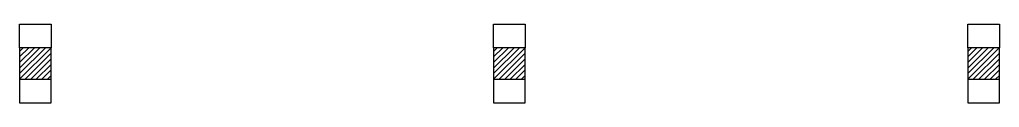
# Model space of a CAD drawing. Extents: x -9 to 600, y -23 to 65.
# Drawn here: x 278.56 to 290.96, y 32.65 to 33.65 of the extents above; entities that cross this region are included whole.
import ezdxf

# ---------------------------------------------------------------- set-up
doc = ezdxf.new("R2010")
doc.units = 0
doc.header["$LTSCALE"] = 0.8
doc.header["$MEASUREMENT"] = 0
doc.layers.get('0').update_dxf_attribs({"color": 3, "linetype": 'CONTINUOUS'})
doc.layers.add('Desenho base', color=7, linetype='CONTINUOUS')

# ---------------------------------------------------------------- blocks, each defined once
blk = doc.blocks.new('*X15')
at = {"color": 0}
for p, q in [((15.8, 29.801), (16.199, 30.2)), ((15.8, 29.871), (16.129, 30.2)), ((15.8, 29.942), (16.058, 30.2)), ((15.8, 30.013), (15.987, 30.2)), ((15.8, 30.084), (15.916, 30.2)), ((15.8, 30.154), (15.846, 30.2)), ((15.87, 29.8), (16.2, 30.13)), ((15.941, 29.8), (16.2, 30.059)), ((16.011, 29.8), (16.2, 29.989)), ((16.082, 29.8), (16.2, 29.918)), ((16.153, 29.8), (16.2, 29.847))]:
    blk.add_line(p, q, dxfattribs=at)

msp = doc.modelspace()

# ---------------------------------------------------------------- linework, layer by layer
at = {"layer": 'Desenho base'}
for p, q in [((278.963, 33.348), (278.563, 33.348)), ((278.563, 33.348), (278.563, 32.948)), ((278.963, 32.948), (278.963, 33.348)), ((284.963, 33.348), (284.563, 33.348)), ((284.563, 33.348), (284.563, 32.948)), ((284.963, 32.948), (284.963, 33.348)), ((290.963, 33.348), (290.563, 33.348)), ((290.563, 33.348), (290.563, 32.948)), ((290.963, 32.948), (290.963, 33.348)), ((278.563, 32.948), (278.963, 32.948)), ((284.563, 32.948), (284.963, 32.948)), ((290.563, 32.948), (290.963, 32.948))]:
    msp.add_line(p, q, dxfattribs=at)
for points in [[(278.563, 33.348), (278.563, 33.648), (278.963, 33.648), (278.963, 33.348)], [(284.563, 33.348), (284.563, 33.648), (284.963, 33.648), (284.963, 33.348)], [(290.563, 33.348), (290.563, 33.648), (290.963, 33.648), (290.963, 33.348)], [(278.563, 32.948), (278.563, 32.648), (278.963, 32.648), (278.963, 32.948)], [(284.563, 32.948), (284.563, 32.648), (284.963, 32.648), (284.963, 32.948)], [(290.563, 32.948), (290.563, 32.648), (290.963, 32.648), (290.963, 32.948)]]:
    msp.add_lwpolyline(points, dxfattribs=at)
for points in [[(278.563, 32.948), (278.963, 32.948), (278.963, 33.348), (278.563, 33.348)], [(284.563, 32.948), (284.963, 32.948), (284.963, 33.348), (284.563, 33.348)], [(290.563, 32.948), (290.963, 32.948), (290.963, 33.348), (290.563, 33.348)]]:
    msp.add_lwpolyline(points, close=True, dxfattribs=at)

# ---------------------------------------------------------------- block references
for p in [(262.763, 3.148), (268.763, 3.148), (274.763, 3.148)]:
    msp.add_blockref('*X15', p, dxfattribs=at)

doc.saveas('drawing.dxf')
